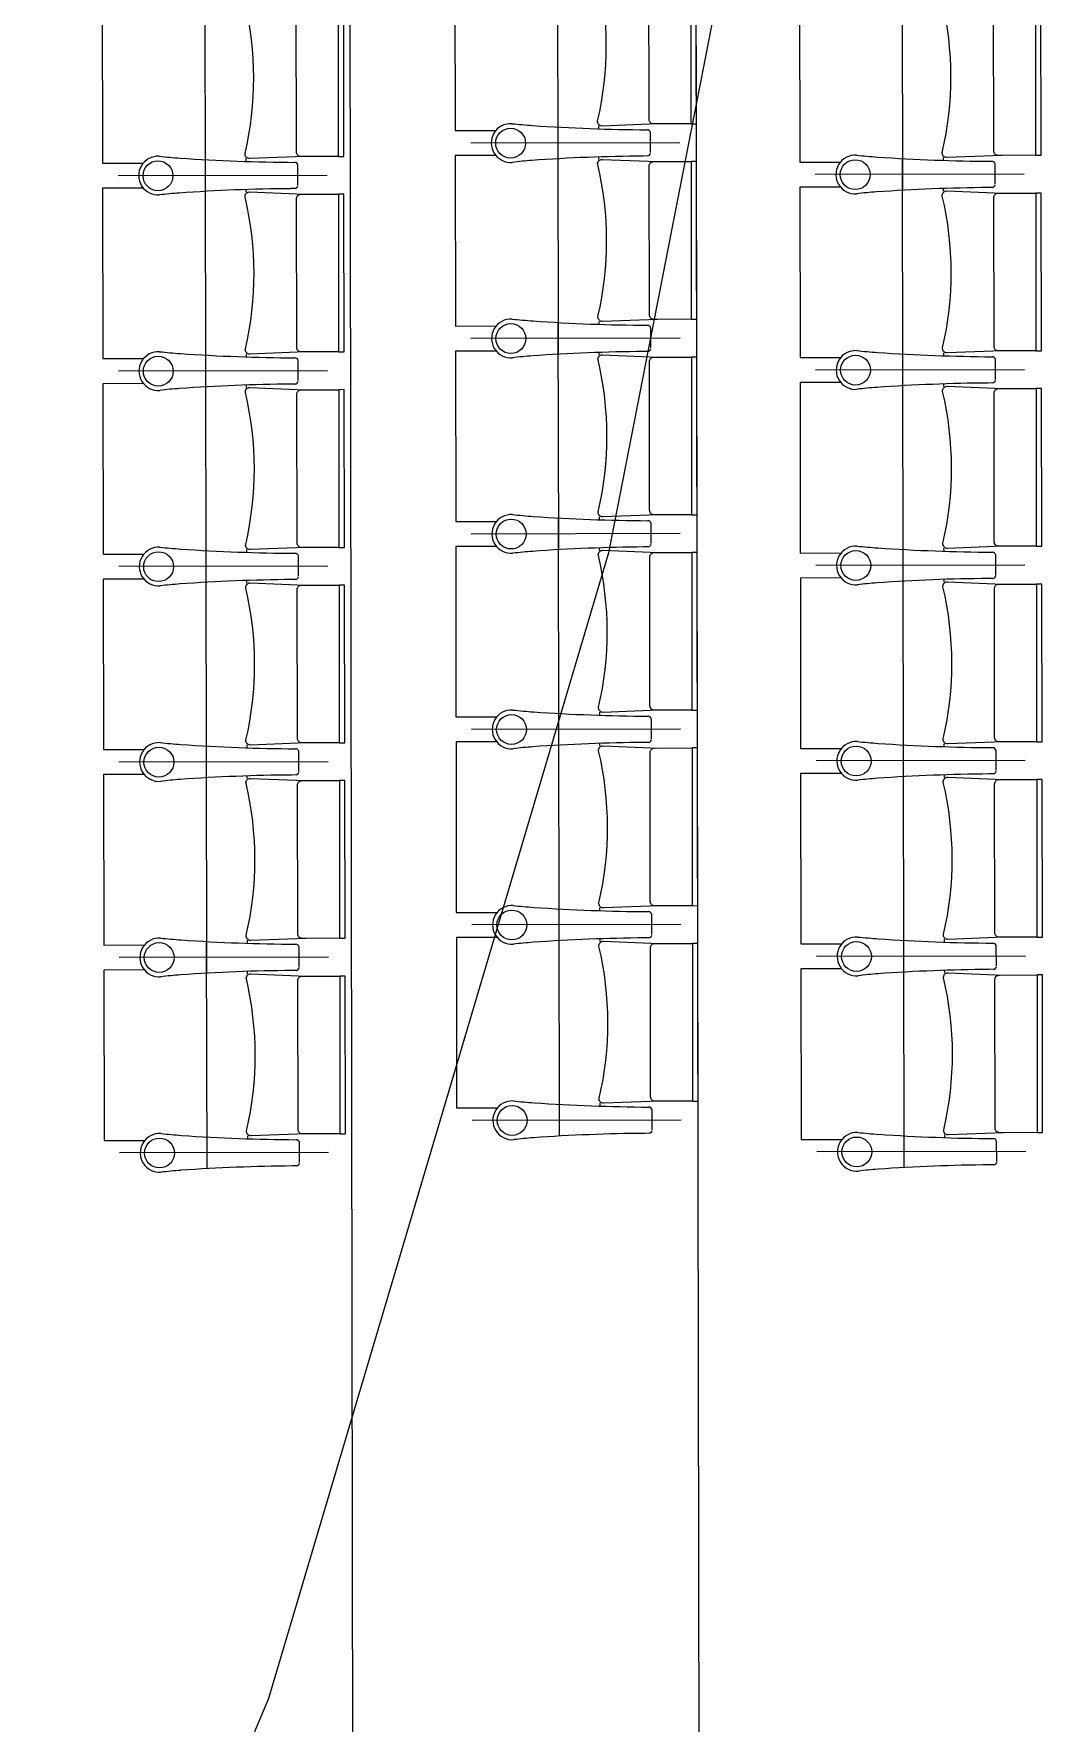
# Model space of a CAD drawing. Header units: millimetres. Extents: x 586 to 1010, y 369 to 668.
# Drawn here: x 687.69 to 690.58, y 469.809 to 474.639 of the extents above; entities that cross this region are included whole.
import ezdxf

# ---------------------------------------------------------------- set-up
doc = ezdxf.new("R2010")
doc.units = ezdxf.units.MM
doc.linetypes.add('CENTER', pattern=[2, 1.25, -0.25, 0.25, -0.25])
doc.linetypes.add('DASHED', pattern=[0.75, 0.5, -0.25])
doc.layers.add('plan line', color=7, linetype='Continuous', lineweight=15)

msp = doc.modelspace()

# ---------------------------------------------------------------- linework, layer by layer
at = {"color": 254, "lineweight": 25}
msp.add_lwpolyline([(689.8337, 492.1815), (690.1759, 488.4115), (690.4154, 484.4785), (690.0845, 476.9938), (689.3336, 473.1547), (688.3608, 469.8797), (686.2511, 464.8661), (683.9126, 461.3997), (682.5666, 460.2275), (680.996, 459.5586), (679.5611, 459.5542), (677.9508, 460.093), (676.3268, 461.1084), (674.7345, 462.5092), (671.8263, 466.1029), (669.833, 469.6129), (668.248, 474.1002), (667.65, 477.9454), (667.5806, 481.7471), (668.167, 489.4834)], dxfattribs=at)
for points in [[(671.7124, 620.7085), (706.7355, 621.773), (754.2598, 613.8303), (814.6609, 600.1481), (855.7567, 598.0104), (895.0671, 567.0647), (920.0096, 542.0176), (952.0084, 521.2476), (977.2234, 504.6526), (979.6352, 479.2339), (986.3437, 463.8549), (988.7975, 462.3853)], [(654.944, 595.4717), (670.2671, 587.3174), (714.302, 595.1648), (787.0891, 595.1648), (819.3936, 580.9441), (821.0297, 562.8505), (813.4907, 552.7881), (808.7339, 539.6711), (796.4072, 534.7059), (791.0222, 527.249), (791.0222, 507.547), (797.3007, 476.5274), (814.9752, 463.8897), (836.1481, 474.6816), (874.0221, 478.5878), (885.7286, 462.7333), (863.0042, 436.0794), (845.7887, 420.6845), (845.1044, 408.6747)], [(639.2065, 583.4381), (644.7272, 575.638), (657.7961, 553.4401), (668.4043, 543.9291), (682.5178, 548.7307), (692.9838, 555.4778), (711.9339, 556.5828), (734.3456, 532.1334), (750.593, 477.7475), (754.1369, 444.164), (776.4657, 425.4473), (782.6172, 412.2355)]]:
    msp.add_spline(points, degree=3, dxfattribs=at)
at = {"layer": 'plan line'}
for p, q in [((689.5931, 469.5423), (689.5757, 480.5733)), ((688.5844, 480.5391), (688.6017, 469.5734)), ((688.8941, 474.8494), (688.8949, 474.3621)), ((687.8855, 474.7562), (687.8863, 474.2689)), ((689.8799, 474.7593), (689.8807, 474.272)), ((688.8949, 474.3621), (689.0115, 474.3623)), ((689.3059, 474.3671), (689.3059, 474.3756)), ((689.4542, 474.2992), (689.4538, 474.3563)), ((689.4542, 474.2992), (689.4538, 474.3563)), ((687.8863, 474.2689), (688.0029, 474.2691)), ((688.2973, 474.2739), (688.2973, 474.2824)), ((688.4455, 474.206), (688.4452, 474.2631)), ((688.4455, 474.206), (688.4452, 474.2631)), ((689.0116, 474.2908), (688.895, 474.2906)), ((688.895, 474.2906), (688.8958, 473.8033)), ((689.306, 474.2794), (689.306, 474.2867)), ((689.446, 474.2895), (689.4332, 474.2893)), ((689.446, 474.2895), (689.4332, 474.2893)), ((689.8807, 474.272), (689.9973, 474.2722)), ((690.2917, 474.2771), (690.2917, 474.2855)), ((690.44, 474.2091), (690.4396, 474.2663)), ((690.44, 474.2091), (690.4396, 474.2663)), ((688.003, 474.1976), (687.8864, 474.1974)), ((687.8864, 474.1974), (687.8871, 473.7101)), ((688.4374, 474.1963), (688.4246, 474.1961)), ((688.4374, 474.1963), (688.4246, 474.1961)), ((689.9974, 474.2007), (689.8808, 474.2005)), ((689.8808, 474.2005), (689.8816, 473.7132)), ((690.2918, 474.1894), (690.2918, 474.1967)), ((690.4318, 474.1995), (690.419, 474.1992)), ((690.4318, 474.1995), (690.419, 474.1992)), ((688.2974, 474.1862), (688.2974, 474.1935)), ((689.3068, 473.8083), (689.3068, 473.8168)), ((688.8958, 473.8033), (689.0124, 473.8035)), ((689.455, 473.7404), (689.4547, 473.7975)), ((689.455, 473.7404), (689.4547, 473.7975)), ((688.2982, 473.7151), (688.2981, 473.7236)), ((689.0125, 473.732), (688.8959, 473.7318)), ((688.8959, 473.7318), (688.8967, 473.2445)), ((689.3069, 473.7206), (689.3069, 473.7279)), ((689.4469, 473.7307), (689.4341, 473.7305)), ((689.4469, 473.7307), (689.4341, 473.7305)), ((689.8816, 473.7132), (689.9982, 473.7134)), ((690.2926, 473.7183), (690.2926, 473.7267)), ((687.8871, 473.7101), (688.0037, 473.7103)), ((688.4464, 473.6472), (688.4461, 473.7043)), ((688.4464, 473.6472), (688.4461, 473.7043)), ((690.4408, 473.6503), (690.4405, 473.7075)), ((690.4408, 473.6503), (690.4405, 473.7075)), ((688.0039, 473.6388), (687.8873, 473.6386)), ((687.8873, 473.6386), (687.888, 473.1513)), ((688.2983, 473.6274), (688.2983, 473.6347)), ((688.4383, 473.6375), (688.4255, 473.6373)), ((688.4383, 473.6375), (688.4255, 473.6373)), ((689.9983, 473.6419), (689.8817, 473.6417)), ((689.8817, 473.6417), (689.8825, 473.1544)), ((690.2927, 473.6306), (690.2927, 473.6379)), ((690.4327, 473.6407), (690.4199, 473.6404)), ((690.4327, 473.6407), (690.4199, 473.6404)), ((688.8967, 473.2445), (689.0132, 473.2447)), ((689.3077, 473.2495), (689.3076, 473.258)), ((689.4559, 473.1816), (689.4556, 473.2387)), ((689.4559, 473.1816), (689.4556, 473.2387)), ((687.888, 473.1513), (688.0046, 473.1515)), ((688.299, 473.1563), (688.299, 473.1648)), ((688.4473, 473.0884), (688.447, 473.1455)), ((688.4473, 473.0884), (688.447, 473.1455)), ((689.0134, 473.1732), (688.8968, 473.173)), ((688.8968, 473.173), (688.8975, 472.6857)), ((689.3078, 473.1618), (689.3078, 473.1691)), ((689.4478, 473.1719), (689.435, 473.1717)), ((689.4478, 473.1719), (689.435, 473.1717)), ((689.8825, 473.1544), (689.999, 473.1546)), ((690.2935, 473.1595), (690.2934, 473.1679)), ((690.4417, 473.0915), (690.4414, 473.1487)), ((690.4417, 473.0915), (690.4414, 473.1487)), ((688.0047, 473.08), (687.8881, 473.0798)), ((687.8881, 473.0798), (687.8889, 472.5925)), ((688.2992, 473.0686), (688.2992, 473.0759)), ((688.4392, 473.0787), (688.4263, 473.0785)), ((688.4392, 473.0787), (688.4263, 473.0785)), ((689.9992, 473.0831), (689.8826, 473.0829)), ((689.8826, 473.0829), (689.8833, 472.5956)), ((690.2936, 473.0718), (690.2936, 473.0791)), ((690.4336, 473.0819), (690.4208, 473.0816)), ((690.4336, 473.0819), (690.4208, 473.0816)), ((689.3085, 472.6908), (689.3085, 472.6992)), ((688.8975, 472.6857), (689.0141, 472.6859)), ((689.4568, 472.6228), (689.4565, 472.6799)), ((689.4568, 472.6228), (689.4565, 472.6799)), ((688.2999, 472.5975), (688.2999, 472.606)), ((689.0142, 472.6144), (688.8976, 472.6142)), ((688.8976, 472.6142), (688.8984, 472.1269)), ((689.3087, 472.603), (689.3087, 472.6103)), ((689.4487, 472.6131), (689.4358, 472.6129)), ((689.4487, 472.6131), (689.4358, 472.6129)), ((690.2943, 472.6007), (690.2943, 472.6091)), ((687.8889, 472.5925), (688.0055, 472.5927)), ((688.4482, 472.5296), (688.4478, 472.5867)), ((688.4482, 472.5296), (688.4478, 472.5867)), ((689.8833, 472.5956), (689.9999, 472.5958)), ((690.4426, 472.5327), (690.4423, 472.5899)), ((690.4426, 472.5327), (690.4423, 472.5899)), ((688.0056, 472.5212), (687.889, 472.521)), ((687.889, 472.521), (687.8898, 472.0337)), ((688.3001, 472.5098), (688.3, 472.5171)), ((688.4401, 472.5199), (688.4272, 472.5197)), ((688.4401, 472.5199), (688.4272, 472.5197)), ((690, 472.5243), (689.8834, 472.5241)), ((689.8834, 472.5241), (689.8842, 472.0368)), ((690.2945, 472.513), (690.2945, 472.5203)), ((690.4345, 472.5231), (690.4216, 472.5228)), ((690.4345, 472.5231), (690.4216, 472.5228)), ((688.8984, 472.1269), (689.015, 472.1271)), ((689.3094, 472.132), (689.3094, 472.1404)), ((689.4577, 472.064), (689.4573, 472.1211)), ((689.4577, 472.064), (689.4573, 472.1211)), ((687.8898, 472.0337), (688.0064, 472.0339)), ((688.3008, 472.0387), (688.3008, 472.0472)), ((688.4491, 471.9708), (688.4487, 472.0279)), ((688.4491, 471.9708), (688.4487, 472.0279)), ((689.0151, 472.0556), (688.8985, 472.0554)), ((688.8985, 472.0554), (688.8993, 471.5681)), ((689.3096, 472.0442), (689.3095, 472.0515)), ((689.4496, 472.0543), (689.4367, 472.0541)), ((689.4496, 472.0543), (689.4367, 472.0541)), ((689.8842, 472.0368), (690.0008, 472.037)), ((690.2952, 472.0419), (690.2952, 472.0503)), ((690.4435, 471.9739), (690.4431, 472.0311)), ((690.4435, 471.9739), (690.4431, 472.0311)), ((688.0065, 471.9624), (687.8899, 471.9622)), ((687.8899, 471.9622), (687.8907, 471.4749)), ((688.3009, 471.951), (688.3009, 471.9583)), ((688.441, 471.9611), (688.4281, 471.9609)), ((688.441, 471.9611), (688.4281, 471.9609)), ((690.0009, 471.9655), (689.8843, 471.9653)), ((689.8843, 471.9653), (689.8851, 471.478)), ((690.2954, 471.9542), (690.2953, 471.9615)), ((690.4354, 471.9643), (690.4225, 471.964)), ((690.4354, 471.9643), (690.4225, 471.964)), ((688.8993, 471.5681), (689.0159, 471.5683)), ((689.3103, 471.5732), (689.3103, 471.5816)), ((689.4586, 471.5052), (689.4582, 471.5623)), ((689.4505, 471.4955), (689.4376, 471.4953)), ((690.2961, 471.4831), (690.2961, 471.4915)), ((687.8907, 471.4749), (688.0073, 471.4751)), ((688.3017, 471.4799), (688.3017, 471.4884)), ((688.4499, 471.412), (688.4496, 471.4691)), ((689.8851, 471.478), (690.0017, 471.4782)), ((690.4444, 471.4151), (690.444, 471.4723)), ((688.4418, 471.4023), (688.429, 471.4021)), ((690.4363, 471.4055), (690.4234, 471.4052))]:
    msp.add_line(p, q, dxfattribs=at)
at = {"layer": 'plan line', "linetype": 'DASHED', "ltscale": 3}
for p, q in [((689.1875, 474.9311), (689.1885, 474.2815)), ((688.1789, 474.8379), (688.1799, 474.1883)), ((690.1733, 474.841), (690.1743, 474.1915)), ((689.1884, 474.3723), (689.1894, 473.7227)), ((688.1798, 474.2791), (688.1808, 473.6295)), ((690.1742, 474.2822), (690.1752, 473.6327)), ((689.1893, 473.8135), (689.1903, 473.1639)), ((688.1807, 473.7203), (688.1817, 473.0707)), ((690.1751, 473.7234), (690.1761, 473.0739)), ((689.1902, 473.2547), (689.1912, 472.6051)), ((688.1815, 473.1615), (688.1826, 472.5119)), ((690.176, 473.1646), (690.177, 472.5151)), ((689.191, 472.6959), (689.1921, 472.0463)), ((688.1824, 472.6027), (688.1834, 471.9531)), ((690.1768, 472.6058), (690.1779, 471.9563)), ((689.1919, 472.1371), (689.193, 471.4875)), ((688.1833, 472.0439), (688.1843, 471.3943)), ((690.1777, 472.047), (690.1787, 471.3975))]:
    msp.add_line(p, q, dxfattribs=at)
at = {"layer": 'plan line', "linetype": 'CENTER', "ltscale": 3}
for p, q in [((689.5374, 474.3274), (688.9395, 474.3264)), ((689.5374, 474.3274), (688.9395, 474.3264)), ((688.5288, 474.2342), (687.9309, 474.2332)), ((688.5288, 474.2342), (687.9309, 474.2332)), ((690.5232, 474.2373), (689.9253, 474.2364)), ((690.5232, 474.2373), (689.9253, 474.2364)), ((689.5383, 473.7686), (688.9404, 473.7676)), ((689.5383, 473.7686), (688.9404, 473.7676)), ((688.5297, 473.6754), (687.9318, 473.6744)), ((688.5297, 473.6754), (687.9318, 473.6744)), ((690.5241, 473.6785), (689.9262, 473.6776)), ((690.5241, 473.6785), (689.9262, 473.6776)), ((689.5392, 473.2098), (688.9413, 473.2088)), ((689.5392, 473.2098), (688.9413, 473.2088)), ((688.5306, 473.1166), (687.9327, 473.1156)), ((688.5306, 473.1166), (687.9327, 473.1156)), ((690.525, 473.1197), (689.9271, 473.1188)), ((690.525, 473.1197), (689.9271, 473.1188)), ((689.5401, 472.651), (688.9422, 472.65)), ((689.5401, 472.651), (688.9422, 472.65)), ((688.5315, 472.5578), (687.9335, 472.5568)), ((688.5315, 472.5578), (687.9335, 472.5568)), ((690.5259, 472.5609), (689.928, 472.56)), ((690.5259, 472.5609), (689.928, 472.56)), ((689.541, 472.0922), (688.943, 472.0912)), ((689.541, 472.0922), (688.943, 472.0912)), ((688.5324, 471.999), (687.9344, 471.998)), ((688.5324, 471.999), (687.9344, 471.998)), ((690.5268, 472.0021), (689.9288, 472.0012)), ((690.5268, 472.0021), (689.9288, 472.0012)), ((689.5419, 471.5334), (688.9439, 471.5324)), ((690.5277, 471.4433), (689.9297, 471.4424)), ((688.5332, 471.4402), (687.9353, 471.4392))]:
    msp.add_line(p, q, dxfattribs=at)
at = {"layer": 'plan line'}
for points in [[(689.4739, 474.3812), (689.3157, 474.3752, -0.474715), (689.3027, 474.3899, 0.115865), (689.302, 474.8239, -0.474715), (689.315, 474.8387), (689.4732, 474.8321)], [(689.5695, 474.3814), (689.4625, 474.3812, -0.414214), (689.4498, 474.3939), (689.4491, 474.8193, -0.414214), (689.4618, 474.8321), (689.5696, 474.8322), (689.5695, 474.3814)], [(688.4653, 474.288), (688.3071, 474.282, -0.474715), (688.2941, 474.2967, 0.115865), (688.2934, 474.7307, -0.474715), (688.3064, 474.7455), (688.4646, 474.7389)], [(688.5609, 474.2882), (688.4539, 474.288, -0.414214), (688.4411, 474.3007), (688.4405, 474.7261, -0.414214), (688.4532, 474.7388), (688.5609, 474.739), (688.5609, 474.2882)], [(690.4597, 474.2912), (690.3015, 474.2851, -0.474715), (690.2885, 474.2998, 0.115865), (690.2878, 474.7339, -0.474715), (690.3008, 474.7486), (690.459, 474.742)], [(690.5553, 474.2914), (690.4483, 474.2912, -0.414214), (690.4356, 474.3039), (690.4349, 474.7293, -0.414214), (690.4476, 474.742), (690.5554, 474.7422), (690.5553, 474.2914)], [(689.4748, 473.8224), (689.3166, 473.8164, -0.474715), (689.3036, 473.8311, 0.115865), (689.3029, 474.2651, -0.474715), (689.3159, 474.2799), (689.4741, 474.2733)], [(689.5704, 473.8226), (689.4634, 473.8224, -0.414214), (689.4507, 473.8351), (689.45, 474.2605, -0.414214), (689.4627, 474.2733), (689.5704, 474.2734), (689.5704, 473.8226)], [(688.4662, 473.7292), (688.308, 473.7232, -0.474715), (688.295, 473.7379, 0.115865), (688.2943, 474.1719, -0.474715), (688.3072, 474.1867), (688.4655, 474.1801)], [(688.5618, 473.7294), (688.4548, 473.7292, -0.414214), (688.442, 473.7419), (688.4414, 474.1673, -0.414214), (688.454, 474.18), (688.5618, 474.1802), (688.5618, 473.7294)], [(690.4606, 473.7324), (690.3024, 473.7263, -0.474715), (690.2894, 473.741, 0.115865), (690.2887, 474.1751, -0.474715), (690.3017, 474.1898), (690.4599, 474.1832)], [(690.5562, 473.7326), (690.4492, 473.7324, -0.414214), (690.4365, 473.7451), (690.4358, 474.1705, -0.414214), (690.4485, 474.1832), (690.5562, 474.1834), (690.5562, 473.7326)], [(689.4757, 473.2636), (689.3175, 473.2576, -0.474715), (689.3045, 473.2723, 0.115865), (689.3038, 473.7063, -0.474715), (689.3167, 473.7211), (689.475, 473.7145)], [(689.5713, 473.2638), (689.4643, 473.2636, -0.414214), (689.4515, 473.2763), (689.4509, 473.7017, -0.414214), (689.4635, 473.7145), (689.5713, 473.7147), (689.5713, 473.2638)], [(688.4671, 473.1704), (688.3088, 473.1644, -0.474715), (688.2959, 473.1791, 0.115865), (688.2952, 473.6131, -0.474715), (688.3081, 473.6279), (688.4664, 473.6213)], [(688.5626, 473.1706), (688.4556, 473.1704, -0.414214), (688.4429, 473.1831), (688.4422, 473.6085, -0.414214), (688.4549, 473.6213), (688.5627, 473.6214), (688.5626, 473.1706)], [(690.4615, 473.1736), (690.3033, 473.1675, -0.474715), (690.2903, 473.1822, 0.115865), (690.2896, 473.6163, -0.474715), (690.3025, 473.631), (690.4608, 473.6244)], [(690.5571, 473.1738), (690.4501, 473.1736, -0.414214), (690.4373, 473.1863), (690.4367, 473.6117, -0.414214), (690.4493, 473.6244), (690.5571, 473.6246), (690.5571, 473.1738)], [(689.4766, 472.7049), (689.3183, 472.6988, -0.474715), (689.3054, 472.7135, 0.115865), (689.3047, 473.1475, -0.474715), (689.3176, 473.1623), (689.4759, 473.1557)], [(689.5721, 472.705), (689.4651, 472.7048, -0.414214), (689.4524, 472.7175), (689.4517, 473.1429, -0.414214), (689.4644, 473.1557), (689.5722, 473.1559), (689.5721, 472.705)], [(688.468, 472.6116), (688.3097, 472.6056, -0.474715), (688.2968, 472.6203, 0.115865), (688.2961, 473.0543, -0.474715), (688.309, 473.0691), (688.4672, 473.0625)], [(688.5635, 472.6118), (688.4565, 472.6116, -0.414214), (688.4438, 472.6243), (688.4431, 473.0497, -0.414214), (688.4558, 473.0625), (688.5636, 473.0626), (688.5635, 472.6118)], [(690.4624, 472.6148), (690.3041, 472.6087, -0.474715), (690.2912, 472.6234, 0.115865), (690.2905, 473.0575, -0.474715), (690.3034, 473.0722), (690.4617, 473.0656)], [(690.5579, 472.615), (690.4509, 472.6148, -0.414214), (690.4382, 472.6275), (690.4375, 473.0529, -0.414214), (690.4502, 473.0656), (690.558, 473.0658), (690.5579, 472.615)], [(689.4775, 472.1461), (689.3192, 472.14, -0.474715), (689.3063, 472.1547, 0.115865), (689.3056, 472.5887, -0.474715), (689.3185, 472.6035), (689.4768, 472.5969)], [(689.573, 472.1462), (689.466, 472.146, -0.414214), (689.4533, 472.1587), (689.4526, 472.5841, -0.414214), (689.4653, 472.5969), (689.5731, 472.5971), (689.573, 472.1462)], [(688.4688, 472.0528), (688.3106, 472.0468, -0.474715), (688.2976, 472.0615, 0.115865), (688.2969, 472.4955, -0.474715), (688.3099, 472.5103), (688.4681, 472.5037)], [(690.4633, 472.056), (690.305, 472.0499, -0.474715), (690.2921, 472.0646, 0.115865), (690.2914, 472.4987, -0.474715), (690.3043, 472.5134), (690.4626, 472.5068)], [(690.5588, 472.0562), (690.4518, 472.056, -0.414214), (690.4391, 472.0687), (690.4384, 472.4941, -0.414214), (690.4511, 472.5068), (690.5589, 472.507), (690.5588, 472.0562)], [(688.5644, 472.053), (688.4574, 472.0528, -0.414214), (688.4447, 472.0655), (688.444, 472.4909, -0.414214), (688.4567, 472.5037), (688.5645, 472.5038), (688.5644, 472.053)], [(689.4783, 471.5873), (689.3201, 471.5812, -0.474715), (689.3071, 471.5959, 0.115865), (689.3065, 472.0299, -0.474715), (689.3194, 472.0447), (689.4776, 472.0381)], [(689.5739, 471.5874), (689.4669, 471.5872, -0.414214), (689.4542, 471.5999), (689.4535, 472.0253, -0.414214), (689.4662, 472.0381), (689.574, 472.0383), (689.5739, 471.5874)], [(688.4697, 471.494), (688.3115, 471.488, -0.474715), (688.2985, 471.5027, 0.115865), (688.2978, 471.9367, -0.474715), (688.3108, 471.9515), (688.469, 471.9449)], [(688.5653, 471.4942), (688.4583, 471.494, -0.414214), (688.4456, 471.5067), (688.4449, 471.9321, -0.414214), (688.4576, 471.9449), (688.5653, 471.9451), (688.5653, 471.4942)], [(690.4641, 471.4972), (690.3059, 471.4911, -0.474715), (690.2929, 471.5058, 0.115865), (690.2923, 471.9399, -0.474715), (690.3052, 471.9546), (690.4634, 471.948)], [(690.5597, 471.4974), (690.4527, 471.4972, -0.414214), (690.44, 471.5099), (690.4393, 471.9353, -0.414214), (690.452, 471.948), (690.5598, 471.9482), (690.5597, 471.4974)]]:
    msp.add_lwpolyline(points, format="xyb", dxfattribs=at)
for points in [[(689.5855, 474.3815), (689.5848, 474.8323), (689.5696, 474.8322), (689.5695, 474.3814), (689.5855, 474.3815)], [(688.5769, 474.2882), (688.5762, 474.7391), (688.5609, 474.739), (688.5609, 474.2882), (688.5769, 474.2882)], [(690.5713, 474.2914), (690.5706, 474.7422), (690.5554, 474.7422), (690.5553, 474.2914), (690.5713, 474.2914)], [(689.5864, 473.8227), (689.5857, 474.2735), (689.5704, 474.2734), (689.5704, 473.8226), (689.5864, 473.8227)], [(688.5778, 473.7294), (688.5771, 474.1803), (688.5618, 474.1802), (688.5618, 473.7294), (688.5778, 473.7294)], [(690.5722, 473.7326), (690.5715, 474.1834), (690.5562, 474.1834), (690.5562, 473.7326), (690.5722, 473.7326)], [(689.5873, 473.2639), (689.5866, 473.7147), (689.5713, 473.7147), (689.5713, 473.2638), (689.5873, 473.2639)], [(688.5786, 473.1707), (688.5779, 473.6215), (688.5627, 473.6214), (688.5626, 473.1706), (688.5786, 473.1707)], [(690.5731, 473.1738), (690.5724, 473.6246), (690.5571, 473.6246), (690.5571, 473.1738), (690.5731, 473.1738)], [(689.5882, 472.7051), (689.5874, 473.1559), (689.5722, 473.1559), (689.5721, 472.705), (689.5882, 472.7051)], [(688.5795, 472.6119), (688.5788, 473.0627), (688.5636, 473.0626), (688.5635, 472.6118), (688.5795, 472.6119)], [(690.574, 472.615), (690.5732, 473.0658), (690.558, 473.0658), (690.5579, 472.615), (690.574, 472.615)], [(689.589, 472.1463), (689.5883, 472.5971), (689.5731, 472.5971), (689.573, 472.1462), (689.589, 472.1463)], [(690.5748, 472.0562), (690.5741, 472.507), (690.5589, 472.507), (690.5588, 472.0562), (690.5748, 472.0562)], [(688.5804, 472.0531), (688.5797, 472.5039), (688.5645, 472.5038), (688.5644, 472.053), (688.5804, 472.0531)], [(689.5899, 471.5875), (689.5892, 472.0383), (689.574, 472.0383), (689.5739, 471.5874), (689.5899, 471.5875)], [(688.5813, 471.4943), (688.5806, 471.9451), (688.5653, 471.9451), (688.5653, 471.4942), (688.5813, 471.4943)], [(690.5757, 471.4974), (690.575, 471.9482), (690.5598, 471.9482), (690.5597, 471.4974), (690.5757, 471.4974)]]:
    msp.add_lwpolyline(points, dxfattribs=at)
for centre in [(689.0537, 474.3263), (689.0537, 474.3263), (688.045, 474.233), (688.045, 474.233), (690.0395, 474.2362), (690.0395, 474.2362), (689.0545, 473.7675), (689.0545, 473.7675), (688.0459, 473.6742), (688.0459, 473.6742), (690.0403, 473.6774), (690.0403, 473.6774), (689.0554, 473.2087), (689.0554, 473.2087), (688.0468, 473.1154), (688.0468, 473.1154), (690.0412, 473.1186), (690.0412, 473.1186), (689.0563, 472.6499), (689.0563, 472.6499), (690.0421, 472.5598), (690.0421, 472.5598), (688.0477, 472.5567), (688.0477, 472.5567), (689.0572, 472.0911), (689.0572, 472.0911), (688.0486, 471.9979), (688.0486, 471.9979), (690.043, 472.001), (690.043, 472.001), (689.0581, 471.5323), (688.0494, 471.4391), (690.0439, 471.4422)]:
    msp.add_circle(centre, 0.0427, dxfattribs=at)
for centre, radius, start, end in [((689.0538, 474.3266), 0.0554, 86.596, 274.6384), ((689.0538, 474.3266), 0.0554, 86.596, 274.6384), ((689.4328, 478.3194), 3.9554, 264.5499, 265.418), ((689.4328, 478.3194), 3.9554, 264.5499, 265.418), ((689.4786, 479.693), 5.3287, 266.1073, 269.6309), ((689.4786, 479.693), 5.3287, 266.1073, 269.6309), ((689.4443, 474.3548), 0.00967, 9.2643, 90.7147), ((689.4443, 474.3548), 0.00967, 9.2643, 90.7147), ((689.4447, 474.2988), 0.00935, 278.5288, 351.652), ((689.4447, 474.2988), 0.00935, 278.5288, 351.652), ((688.0452, 474.2334), 0.0554, 86.596, 274.6384), ((688.0452, 474.2334), 0.0554, 86.596, 274.6384), ((688.4242, 478.2261), 3.9554, 264.5499, 265.418), ((688.4242, 478.2261), 3.9554, 264.5499, 265.418), ((688.47, 479.5998), 5.3287, 266.1073, 269.6309), ((688.47, 479.5998), 5.3287, 266.1073, 269.6309), ((688.4357, 474.2616), 0.00967, 9.2643, 90.7147), ((688.4356, 474.2616), 0.00967, 9.2643, 90.7147), ((689.1817, 473.2843), 0.9947, 93.8628, 97.1256), ((689.1817, 473.2843), 0.9947, 93.8628, 97.1256), ((689.4689, 469.2928), 4.9966, 90.409, 94.0646), ((689.4689, 469.2928), 4.9966, 90.409, 94.0646), ((690.0396, 474.2365), 0.0554, 86.596, 274.6384), ((690.0396, 474.2365), 0.0554, 86.596, 274.6384), ((690.4186, 478.2293), 3.9554, 264.5499, 265.418), ((690.4186, 478.2293), 3.9554, 264.5499, 265.418), ((690.4644, 479.603), 5.3287, 266.1073, 269.6309), ((690.4644, 479.603), 5.3287, 266.1073, 269.6309), ((690.4301, 474.2647), 0.00967, 9.2643, 90.7147), ((690.4301, 474.2647), 0.00967, 9.2643, 90.7147), ((688.436, 474.2056), 0.00935, 278.5288, 351.652), ((688.436, 474.2056), 0.00935, 278.5288, 351.652), ((690.4547, 469.2027), 4.9966, 90.409, 94.0646), ((690.4547, 469.2027), 4.9966, 90.409, 94.0646), ((690.4305, 474.2087), 0.00935, 278.5288, 351.652), ((690.4305, 474.2087), 0.00935, 278.5288, 351.652), ((688.1731, 473.1911), 0.9947, 93.8628, 97.1256), ((688.1731, 473.1911), 0.9947, 93.8628, 97.1256), ((688.4602, 469.1996), 4.9966, 90.409, 94.0646), ((688.4602, 469.1996), 4.9966, 90.409, 94.0646), ((690.1675, 473.1943), 0.9947, 93.8628, 97.1256), ((690.1675, 473.1943), 0.9947, 93.8628, 97.1256), ((689.0547, 473.7678), 0.0554, 86.596, 274.6384), ((689.0547, 473.7678), 0.0554, 86.596, 274.6384), ((689.4337, 477.7606), 3.9554, 264.5499, 265.418), ((689.4337, 477.7606), 3.9554, 264.5499, 265.418), ((689.4795, 479.1342), 5.3287, 266.1073, 269.6309), ((689.4795, 479.1342), 5.3287, 266.1073, 269.6309), ((689.4452, 473.796), 0.00967, 9.2643, 90.7147), ((689.4452, 473.796), 0.00967, 9.2643, 90.7147), ((688.0461, 473.6746), 0.0554, 86.596, 274.6384), ((688.0461, 473.6746), 0.0554, 86.596, 274.6384), ((688.4251, 477.6674), 3.9554, 264.5499, 265.418), ((688.4251, 477.6674), 3.9554, 264.5499, 265.418), ((688.4708, 479.041), 5.3287, 266.1073, 269.6309), ((688.4708, 479.041), 5.3287, 266.1073, 269.6309), ((689.1826, 472.7255), 0.9947, 93.8628, 97.1256), ((689.1826, 472.7255), 0.9947, 93.8628, 97.1256), ((689.4698, 468.734), 4.9966, 90.409, 94.0646), ((689.4697, 468.734), 4.9966, 90.409, 94.0646), ((689.4455, 473.74), 0.00935, 278.5288, 351.652), ((689.4455, 473.74), 0.00935, 278.5288, 351.652), ((690.0405, 473.6777), 0.0554, 86.596, 274.6384), ((690.0405, 473.6777), 0.0554, 86.596, 274.6384), ((690.4195, 477.6705), 3.9554, 264.5499, 265.418), ((690.4195, 477.6705), 3.9554, 264.5499, 265.418), ((690.4653, 479.0442), 5.3287, 266.1073, 269.6309), ((690.4653, 479.0442), 5.3287, 266.1073, 269.6309), ((690.431, 473.7059), 0.00967, 9.2643, 90.7147), ((690.431, 473.7059), 0.00967, 9.2643, 90.7147), ((688.4365, 473.7028), 0.00967, 9.2643, 90.7147), ((688.4365, 473.7028), 0.00967, 9.2643, 90.7147), ((688.174, 472.6323), 0.9947, 93.8628, 97.1256), ((688.174, 472.6323), 0.9947, 93.8628, 97.1256), ((688.4611, 468.6408), 4.9966, 90.409, 94.0646), ((688.4611, 468.6408), 4.9966, 90.409, 94.0646), ((688.4369, 473.6468), 0.00935, 278.5288, 351.652), ((688.4369, 473.6468), 0.00935, 278.5288, 351.652), ((690.1684, 472.6355), 0.9947, 93.8628, 97.1256), ((690.1684, 472.6355), 0.9947, 93.8628, 97.1256), ((690.4556, 468.6439), 4.9966, 90.409, 94.0646), ((690.4555, 468.6439), 4.9966, 90.409, 94.0646), ((690.4313, 473.6499), 0.00935, 278.5288, 351.652), ((690.4313, 473.6499), 0.00935, 278.5288, 351.652), ((689.0556, 473.209), 0.0554, 86.596, 274.6384), ((689.0556, 473.209), 0.0554, 86.596, 274.6384), ((689.4346, 477.2018), 3.9554, 264.5499, 265.418), ((689.4346, 477.2018), 3.9554, 264.5499, 265.418), ((689.4803, 478.5754), 5.3287, 266.1073, 269.6309), ((689.4803, 478.5754), 5.3287, 266.1073, 269.6309), ((689.446, 473.2372), 0.00967, 9.2643, 90.7147), ((689.446, 473.2372), 0.00967, 9.2643, 90.7147), ((688.047, 473.1158), 0.0554, 86.596, 274.6384), ((688.047, 473.1158), 0.0554, 86.596, 274.6384), ((688.426, 477.1086), 3.9554, 264.5499, 265.418), ((688.4259, 477.1086), 3.9554, 264.5499, 265.418), ((688.4717, 478.4822), 5.3287, 266.1073, 269.6309), ((688.4717, 478.4822), 5.3287, 266.1073, 269.6309), ((688.4374, 473.144), 0.00967, 9.2643, 90.7147), ((688.4374, 473.144), 0.00967, 9.2643, 90.7147), ((689.1835, 472.1667), 0.9947, 93.8628, 97.1256), ((689.1835, 472.1667), 0.9947, 93.8628, 97.1256), ((689.4706, 468.1752), 4.9966, 90.409, 94.0646), ((689.4706, 468.1752), 4.9966, 90.409, 94.0646), ((689.4464, 473.1812), 0.00935, 278.5288, 351.652), ((689.4464, 473.1812), 0.00935, 278.5288, 351.652), ((690.0414, 473.1189), 0.0554, 86.596, 274.6384), ((690.0414, 473.1189), 0.0554, 86.596, 274.6384), ((690.4204, 477.1117), 3.9554, 264.5499, 265.418), ((690.4204, 477.1117), 3.9554, 264.5499, 265.418), ((690.4661, 478.4854), 5.3287, 266.1073, 269.6309), ((690.4661, 478.4854), 5.3287, 266.1073, 269.6309), ((690.4318, 473.1471), 0.00967, 9.2643, 90.7147), ((690.4318, 473.1471), 0.00967, 9.2643, 90.7147), ((688.4378, 473.088), 0.00935, 278.5288, 351.652), ((688.4378, 473.088), 0.00935, 278.5288, 351.652), ((690.4322, 473.0911), 0.00935, 278.5288, 351.652), ((690.4322, 473.0911), 0.00935, 278.5288, 351.652), ((688.1749, 472.0735), 0.9947, 93.8628, 97.1256), ((688.1749, 472.0735), 0.9947, 93.8628, 97.1256), ((688.462, 468.082), 4.9966, 90.409, 94.0646), ((688.462, 468.082), 4.9966, 90.409, 94.0646), ((690.1693, 472.0767), 0.9947, 93.8628, 97.1256), ((690.1693, 472.0767), 0.9947, 93.8628, 97.1256), ((690.4564, 468.0851), 4.9966, 90.409, 94.0646), ((690.4564, 468.0851), 4.9966, 90.409, 94.0646), ((689.0565, 472.6502), 0.0554, 86.596, 274.6384), ((689.0565, 472.6502), 0.0554, 86.596, 274.6384), ((689.4355, 476.643), 3.9554, 264.5499, 265.418), ((689.4355, 476.643), 3.9554, 264.5499, 265.418), ((689.4812, 478.0166), 5.3287, 266.1073, 269.6309), ((689.4812, 478.0166), 5.3287, 266.1073, 269.6309), ((689.4469, 472.6784), 0.00967, 9.2643, 90.7147), ((689.4469, 472.6784), 0.00967, 9.2643, 90.7147), ((688.0479, 472.557), 0.0554, 86.596, 274.6384), ((688.0479, 472.557), 0.0554, 86.596, 274.6384), ((688.4268, 476.5498), 3.9554, 264.5499, 265.418), ((688.4268, 476.5498), 3.9554, 264.5499, 265.418), ((688.4726, 477.9234), 5.3287, 266.1073, 269.6309), ((688.4726, 477.9234), 5.3287, 266.1073, 269.6309), ((689.4715, 467.6164), 4.9966, 90.409, 94.0646), ((689.4715, 467.6164), 4.9966, 90.409, 94.0646), ((689.4473, 472.6224), 0.00935, 278.5288, 351.652), ((689.4473, 472.6224), 0.00935, 278.5288, 351.652), ((690.0423, 472.5601), 0.0554, 86.596, 274.6384), ((690.0423, 472.5601), 0.0554, 86.596, 274.6384), ((690.4213, 476.5529), 3.9554, 264.5499, 265.418), ((690.4213, 476.5529), 3.9554, 264.5499, 265.418), ((690.467, 477.9266), 5.3287, 266.1073, 269.6309), ((690.467, 477.9266), 5.3287, 266.1073, 269.6309), ((688.4383, 472.5852), 0.00967, 9.2643, 90.7147), ((688.4383, 472.5852), 0.00967, 9.2643, 90.7147), ((689.1844, 471.6079), 0.9947, 93.8628, 97.1256), ((689.1844, 471.6079), 0.9947, 93.8628, 97.1256), ((690.4327, 472.5883), 0.00967, 9.2643, 90.7147), ((690.4327, 472.5883), 0.00967, 9.2643, 90.7147), ((688.1757, 471.5147), 0.9947, 93.8628, 97.1256), ((688.1757, 471.5147), 0.9947, 93.8628, 97.1256), ((688.4629, 467.5232), 4.9966, 90.409, 94.0646), ((688.4629, 467.5232), 4.9966, 90.409, 94.0646), ((688.4387, 472.5292), 0.00935, 278.5288, 351.652), ((688.4387, 472.5292), 0.00935, 278.5288, 351.652), ((690.1702, 471.5179), 0.9947, 93.8628, 97.1256), ((690.1702, 471.5179), 0.9947, 93.8628, 97.1256), ((690.4573, 467.5263), 4.9966, 90.409, 94.0646), ((690.4573, 467.5263), 4.9966, 90.409, 94.0646), ((690.4331, 472.5323), 0.00935, 278.5288, 351.652), ((690.4331, 472.5323), 0.00935, 278.5288, 351.652), ((689.0574, 472.0914), 0.0554, 86.596, 274.6384), ((689.0574, 472.0914), 0.0554, 86.596, 274.6384), ((689.4363, 476.0842), 3.9554, 264.5499, 265.418), ((689.4363, 476.0842), 3.9554, 264.5499, 265.418), ((689.4821, 477.4579), 5.3287, 266.1073, 269.6309), ((689.4821, 477.4579), 5.3287, 266.1073, 269.6309), ((689.4478, 472.1196), 0.00967, 9.2643, 90.7147), ((689.4478, 472.1196), 0.00967, 9.2643, 90.7147), ((688.0487, 471.9982), 0.0554, 86.596, 274.6384), ((688.0487, 471.9982), 0.0554, 86.596, 274.6384), ((688.4277, 475.991), 3.9554, 264.5499, 265.418), ((688.4277, 475.991), 3.9554, 264.5499, 265.418), ((688.4735, 477.3646), 5.3287, 266.1073, 269.6309), ((688.4735, 477.3646), 5.3287, 266.1073, 269.6309), ((688.4392, 472.0264), 0.00967, 9.2643, 90.7147), ((688.4392, 472.0264), 0.00967, 9.2643, 90.7147), ((689.1852, 471.0491), 0.9947, 93.8628, 97.1256), ((689.1852, 471.0491), 0.9947, 93.8628, 97.1256), ((689.4724, 467.0576), 4.9966, 90.409, 94.0646), ((689.4724, 467.0576), 4.9966, 90.409, 94.0646), ((689.4482, 472.0636), 0.00935, 278.5288, 351.652), ((689.4482, 472.0636), 0.00935, 278.5288, 351.652), ((690.0432, 472.0013), 0.0554, 86.596, 274.6384), ((690.0432, 472.0013), 0.0554, 86.596, 274.6384), ((690.4221, 475.9941), 3.9554, 264.5499, 265.418), ((690.4221, 475.9941), 3.9554, 264.5499, 265.418), ((690.4679, 477.3678), 5.3287, 266.1073, 269.6309), ((690.4679, 477.3678), 5.3287, 266.1073, 269.6309), ((690.4336, 472.0295), 0.00967, 9.2643, 90.7147), ((690.4336, 472.0295), 0.00967, 9.2643, 90.7147), ((688.1766, 470.9559), 0.9947, 93.8628, 97.1256), ((688.1766, 470.9559), 0.9947, 93.8628, 97.1256), ((688.4638, 466.9644), 4.9966, 90.409, 94.0646), ((688.4638, 466.9644), 4.9966, 90.409, 94.0646), ((688.4396, 471.9704), 0.00935, 278.5288, 351.652), ((688.4396, 471.9704), 0.00935, 278.5288, 351.652), ((690.171, 470.9591), 0.9947, 93.8628, 97.1256), ((690.171, 470.9591), 0.9947, 93.8628, 97.1256), ((690.4582, 466.9675), 4.9966, 90.409, 94.0646), ((690.4582, 466.9675), 4.9966, 90.409, 94.0646), ((690.434, 471.9735), 0.00935, 278.5288, 351.652), ((690.434, 471.9735), 0.00935, 278.5288, 351.652), ((689.0583, 471.5326), 0.0554, 86.596, 274.6384), ((689.4372, 475.5254), 3.9554, 264.5499, 265.418), ((689.483, 476.8991), 5.3287, 266.1073, 269.6309), ((689.4487, 471.5608), 0.00967, 9.2643, 90.7147), ((688.0496, 471.4394), 0.0554, 86.596, 274.6384), ((688.4286, 475.4322), 3.9554, 264.5499, 265.418), ((689.4733, 466.4988), 4.9966, 90.409, 94.0646), ((689.4491, 471.5048), 0.00935, 278.5288, 351.652), ((690.0441, 471.4425), 0.0554, 86.596, 274.6384), ((690.423, 475.4353), 3.9554, 264.5499, 265.418), ((690.4688, 476.809), 5.3287, 266.1073, 269.6309), ((688.4744, 476.8058), 5.3287, 266.1073, 269.6309), ((688.4401, 471.4676), 0.00967, 9.2643, 90.7147), ((689.1861, 470.4903), 0.9947, 93.8628, 97.1256), ((690.4345, 471.4707), 0.00967, 9.2643, 90.7147), ((688.4647, 466.4056), 4.9966, 90.409, 94.0646), ((688.4404, 471.4116), 0.00935, 278.5288, 351.652), ((690.4591, 466.4087), 4.9966, 90.409, 94.0646), ((690.4349, 471.4147), 0.00935, 278.5288, 351.652), ((688.1775, 470.3971), 0.9947, 93.8628, 97.1256), ((690.1719, 470.4003), 0.9947, 93.8628, 97.1256)]:
    msp.add_arc(centre, radius, start, end, dxfattribs=at)

doc.saveas('drawing.dxf')
